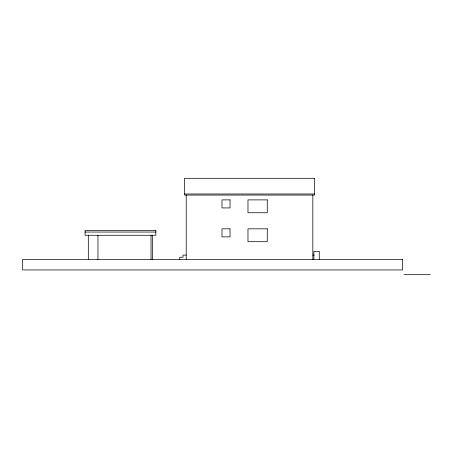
<?xml version="1.0" encoding="UTF-8"?>
<svg xmlns="http://www.w3.org/2000/svg" width="453" height="453" viewBox="0 0 453 453"><rect width="100%" height="100%" fill="white"/><g stroke="black" fill="none" stroke-linecap="round" stroke-linejoin="round"><path stroke-width="0.68" d="M184.603 193.992L314.444 193.992M85.096 232.049L155.855 232.049M186.211 255.101L182.995 255.101L182.995 257.242L179.779 257.242L179.779 259.388M312.836 255.101L314.122 255.101M403.968 274.688L430.35 274.688M319.269 259.388L319.269 251.347L313.906 251.347L313.906 259.388M312.836 195.062L312.836 259.388M186.211 195.062L186.211 259.388M152.638 235.266L152.638 259.388M151.03 235.266L151.03 259.388M97.961 235.266L97.961 259.388M88.312 235.266L88.312 259.388M314.444 178.312L184.603 178.312L184.603 195.062L314.444 195.062L314.444 178.312M230.033 199.886L221.993 199.886L221.993 207.927L230.033 207.927L230.033 199.886M267.27 199.886L247.972 199.886L247.972 212.751L267.27 212.751L267.27 199.886M230.033 228.833L221.993 228.833L221.993 236.874L230.033 236.874L230.033 228.833M267.27 228.833L247.972 228.833L247.972 241.698L267.27 241.698L267.27 228.833M155.855 230.441L85.096 230.441L85.096 235.266L155.855 235.266L155.855 230.441M402.53 259.388L22.65 259.388L22.65 269.937L402.53 269.937L402.53 259.388"/></g></svg>
